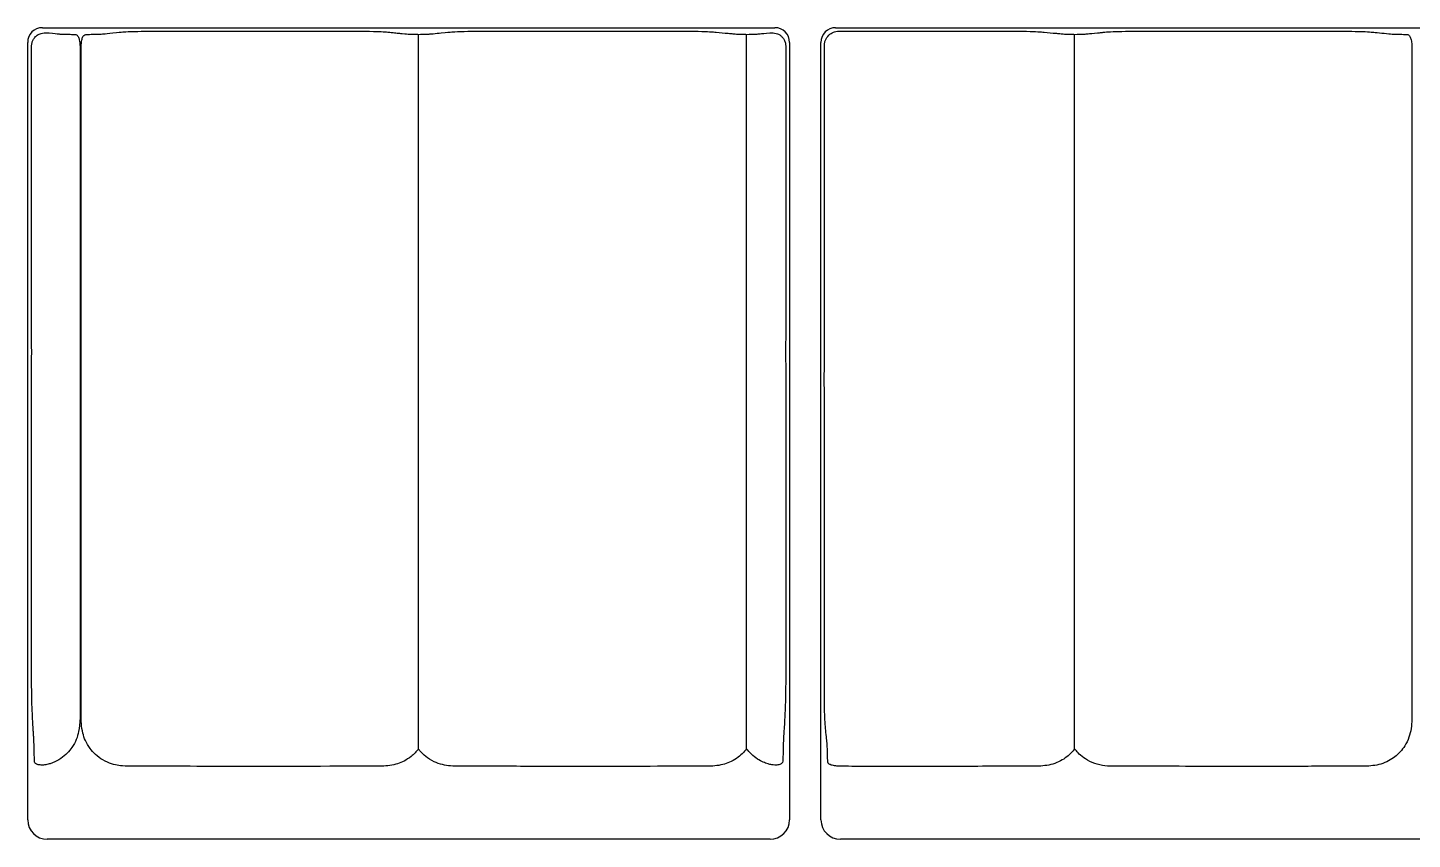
# Model space of a CAD drawing. Header units: millimetres. Extents: x 0 to 1486, y 0 to 1051.
# Drawn here: x 503.7 to 645.1, y 726.4 to 809.3 of the extents above; entities that cross this region are included whole.
import ezdxf

# ---------------------------------------------------------------- set-up
doc = ezdxf.new("R2010")
doc.units = ezdxf.units.MM
doc.header["$LTSCALE"] = 1.25
doc.layers.add('Sichtbare Kanten(DIN)', color=7, linetype='Continuous', lineweight=25, true_color=0x262659)

msp = doc.modelspace()

# ---------------------------------------------------------------- linework, layer by layer
at = {"layer": 'Sichtbare Kanten(DIN)'}
for p, q in [((505.238, 809.264), (580.039, 809.264)), ((586.238, 809.264), (704.039, 809.264)), ((503.738, 728.364), (503.738, 807.765)), ((581.538, 807.765), (581.538, 728.364)), ((584.738, 728.364), (584.738, 807.765)), ((579.538, 726.364), (505.738, 726.364)), ((703.538, 726.364), (586.738, 726.364))]:
    msp.add_line(p, q, dxfattribs=at)
for centre, major_axis, ratio, start_param, end_param in [((505.239, 807.764), (-1.061, 1.061), 0.9994032, 5.4980856, 7.068285), ((580.038, 807.764), (1.061, 1.061), 0.9994032, 5.4980856, 7.068285), ((586.239, 807.764), (-1.061, 1.061), 0.9994032, 5.4980856, 7.068285), ((505.739, 728.364), (-1.884, -0.673), 0.9996634, 5.940323, 7.5109061), ((579.538, 728.364), (1.884, -0.673), 0.9996634, 5.0554645, 6.6260477), ((586.739, 728.364), (-1.884, -0.673), 0.9996634, 5.940323, 7.5109061)]:
    msp.add_ellipse(centre, major_axis=major_axis, ratio=ratio, start_param=start_param, end_param=end_param, dxfattribs=at)
for points, knots in [([(504.136, 807.367), (504.136, 807.375), (504.136, 807.382), (504.137, 807.44), (504.14, 807.49), (504.154, 807.603), (504.166, 807.665), (504.21, 807.836), (504.252, 807.942), (504.357, 808.136), (504.414, 808.214), (504.56, 808.383), (504.647, 808.453), (504.83, 808.577), (504.946, 808.637), (505.304, 808.735), (505.527, 808.762), (505.763, 808.738)], [2.92317914, 2.92317914, 2.92317914, 2.92317914, 2.92752458, 2.92752458, 2.9558952, 2.9558952, 2.99398143, 2.99398143, 3.06560919, 3.06560919, 3.13733082, 3.13733082, 3.25701629, 3.25701629, 3.42837732, 3.42837732, 3.60579173, 3.60579173, 3.60579173, 3.60579173]), ([(505.763, 808.738), (505.82, 808.733), (505.878, 808.727), (506.462, 808.671), (506.734, 808.643), (506.97, 808.621), (507.078, 808.613), (507.424, 808.602), (507.6, 808.598), (507.965, 808.589), (508.17, 808.584), (508.461, 808.573), (508.527, 808.57), (508.587, 808.567)], [0.2667622, 0.2667622, 0.2667622, 0.2667622, 0.3013661, 0.3013661, 0.6199525, 0.6199525, 0.888938, 0.888938, 1.0675821, 1.0675821, 1.2650097, 1.2650097, 1.3269105, 1.3269105, 1.3269105, 1.3269105]), ([(509.687, 808.567), (509.935, 808.578), (510.2, 808.586), (510.718, 808.599), (511.029, 808.604), (511.345, 808.623), (511.401, 808.629), (511.638, 808.654), (511.989, 808.687), (512.962, 808.782), (513.246, 808.812), (513.619, 808.844), (513.851, 808.859), (514.742, 808.887), (515.249, 808.897), (516.256, 808.911), (516.822, 808.915), (517.896, 808.919), (518.404, 808.919), (521.28, 808.919), (522.897, 808.919), (525.958, 808.918), (527.405, 808.917), (530.528, 808.919), (532.207, 808.919), (535.559, 808.919), (536.309, 808.919), (537.37, 808.911), (537.982, 808.906), (539.229, 808.882), (539.584, 808.87), (540.15, 808.845), (540.335, 808.83), (540.573, 808.806), (540.631, 808.8), (540.821, 808.781), (540.89, 808.775), (541.241, 808.741), (541.432, 808.722), (541.74, 808.692), (541.863, 808.68), (542.39, 808.63), (542.459, 808.617), (542.915, 808.602), (543.088, 808.598), (543.382, 808.591), (543.51, 808.588), (543.642, 808.584)], [0.0591829, 0.0591829, 0.0591829, 0.0591829, 0.2500783, 0.2500783, 0.6635202, 0.6635202, 0.8581487, 0.8581487, 1.2402408, 1.2402408, 1.6681369, 1.6681369, 2.0620449, 2.0620449, 2.4511204, 2.4511204, 3.0366166, 3.0366166, 3.6076409, 3.6076409, 4.3406921, 4.3406921, 4.9963629, 4.9963629, 5.7576318, 5.7576318, 6.5165371, 6.5165371, 6.8019819, 6.8019819, 7.0474043, 7.0474043, 7.3676704, 7.3676704, 7.5149289, 7.5149289, 7.6838947, 7.6838947, 7.8797438, 7.8797438, 8.0049106, 8.0049106, 8.4122532, 8.4122532, 8.583642, 8.583642, 8.707975, 8.707975, 8.707975, 8.707975]), ([(543.642, 808.584), (543.933, 808.593), (544.214, 808.598), (544.603, 808.609), (544.715, 808.614), (544.875, 808.626), (544.868, 808.627), (545.412, 808.679), (545.688, 808.706), (546.6, 808.796), (546.812, 808.82), (547.199, 808.848), (547.453, 808.863), (548.43, 808.891), (548.953, 808.9), (549.893, 808.912), (550.427, 808.916), (551.401, 808.919), (551.748, 808.919), (554.509, 808.919), (556.082, 808.92), (561.825, 808.916), (562.138, 808.919), (569.315, 808.919), (569.775, 808.92), (570.942, 808.911), (571.55, 808.905), (572.752, 808.881), (573.105, 808.869), (573.679, 808.843), (573.859, 808.827), (574.437, 808.77), (574.854, 808.729), (575.435, 808.673), (575.597, 808.657), (575.912, 808.625), (576.032, 808.615), (576.381, 808.603), (576.539, 808.599), (576.856, 808.592), (576.997, 808.588), (577.142, 808.584)], [0.1463058, 0.1463058, 0.1463058, 0.1463058, 0.3195797, 0.3195797, 0.4410662, 0.4410662, 0.514606, 0.514606, 0.593529, 0.593529, 0.7768252, 0.7768252, 0.9005307, 0.9005307, 1.0116749, 1.0116749, 1.1480543, 1.1480543, 1.2125791, 1.2125791, 1.2402687, 1.2402687, 1.2919776, 1.2919776, 1.3394665, 1.3394665, 1.3515105, 1.3515105, 1.3614941, 1.3614941, 1.3737342, 1.3737342, 1.4043858, 1.4043858, 1.4160184, 1.4160184, 1.4284491, 1.4284491, 1.4353075, 1.4353075, 1.4417156, 1.4417156, 1.4417156, 1.4417156]), ([(577.142, 808.584), (577.517, 808.595), (577.864, 808.601), (578.196, 808.613), (578.269, 808.618), (578.392, 808.628), (578.425, 808.632), (578.673, 808.657), (579.04, 808.692), (579.508, 808.738), (579.511, 808.738), (579.513, 808.738)], [0.01466105, 0.01466105, 0.01466105, 0.01466105, 0.20462481, 0.20462481, 0.28842656, 0.28842656, 0.36196449, 0.36196449, 0.48722927, 0.48722927, 0.48783504, 0.48783504, 0.48783504, 0.48783504]), ([(579.513, 808.738), (579.731, 808.76), (579.961, 808.74), (580.36, 808.627), (580.474, 808.557), (580.589, 808.484), (580.669, 808.426), (580.838, 808.25), (580.903, 808.159), (580.996, 808.002), (581.043, 807.904), (581.097, 807.723), (581.113, 807.658), (581.131, 807.541), (581.136, 807.494), (581.14, 807.419), (581.141, 807.393), (581.141, 807.367)], [0.65224659, 0.65224659, 0.65224659, 0.65224659, 0.75162387, 0.75162387, 0.8423631, 0.8423631, 0.96343599, 0.96343599, 1.06919849, 1.06919849, 1.18376508, 1.18376508, 1.24084375, 1.24084375, 1.27628805, 1.27628805, 1.29411286, 1.29411286, 1.29411286, 1.29411286]), ([(585.085, 807.418), (585.085, 807.419), (585.085, 807.42), (585.085, 807.505), (585.092, 807.589), (585.126, 807.785), (585.158, 807.896), (585.279, 808.184), (585.391, 808.35), (585.603, 808.559), (585.681, 808.622), (585.765, 808.676), (585.916, 808.775), (586.084, 808.845), (586.367, 808.907), (586.475, 808.919), (586.583, 808.919)], [0.79593208, 0.79593208, 0.79593208, 0.79593208, 0.79625653, 0.79625653, 0.821504, 0.821504, 0.8560455, 0.8560455, 0.91558536, 0.91558536, 0.94551355, 0.94551355, 0.94551355, 0.99975362, 0.99975362, 1.03228771, 1.03228771, 1.03228771, 1.03228771]), ([(586.583, 808.919), (587.737, 808.919), (589.214, 808.919), (592.037, 808.919), (592.859, 808.917), (596.305, 808.918), (597.171, 808.919), (599.829, 808.919), (601.008, 808.919), (602.726, 808.919), (603.474, 808.918), (604.462, 808.91), (605.068, 808.905), (606.251, 808.881), (606.607, 808.869), (607.187, 808.842), (607.365, 808.827), (607.941, 808.77), (608.358, 808.729), (608.938, 808.673), (609.099, 808.657), (609.413, 808.625), (609.532, 808.615), (609.882, 808.603), (610.041, 808.599), (610.356, 808.592), (610.497, 808.588), (610.642, 808.584)], [0.0844696, 0.0844696, 0.0844696, 0.0844696, 0.4264258, 0.4264258, 1.0504495, 1.0504495, 1.6818271, 1.6818271, 2.0188029, 2.0188029, 2.5551982, 2.5551982, 2.7132047, 2.7132047, 2.8415055, 2.8415055, 2.9944265, 2.9944265, 3.3740803, 3.3740803, 3.5178766, 3.5178766, 3.6719489, 3.6719489, 3.7568641, 3.7568641, 3.8364688, 3.8364688, 3.8364688, 3.8364688]), ([(610.642, 808.584), (611.017, 808.595), (611.364, 808.601), (611.696, 808.613), (611.769, 808.618), (611.892, 808.628), (611.925, 808.632), (612.17, 808.657), (612.54, 808.692), (613.158, 808.752), (613.214, 808.758), (613.502, 808.786), (613.621, 808.798), (613.952, 808.831), (614.145, 808.849), (614.912, 808.878), (615.337, 808.889), (616.524, 808.909), (617.142, 808.914), (618.099, 808.919), (618.739, 808.919), (623.355, 808.919), (624.458, 808.919), (626.826, 808.917), (628.066, 808.917), (630.414, 808.919), (631.524, 808.919), (635.529, 808.919), (635.988, 808.919), (636.918, 808.917), (637.562, 808.915), (638.75, 808.901), (639.217, 808.893), (639.878, 808.876), (640.243, 808.865), (640.848, 808.831), (641.006, 808.813), (641.3, 808.783), (641.376, 808.777), (641.839, 808.731), (642.153, 808.7), (642.911, 808.628), (642.919, 808.619), (643.407, 808.602), (643.576, 808.598), (643.948, 808.589), (644.156, 808.584), (644.455, 808.573), (644.524, 808.57), (644.587, 808.567)], [0.014661, 0.014661, 0.014661, 0.014661, 0.2046261, 0.2046261, 0.2884277, 0.2884277, 0.3619653, 0.3619653, 0.4847667, 0.4847667, 0.5415341, 0.5415341, 0.5827299, 0.5827299, 0.6591063, 0.6591063, 0.7163716, 0.7163716, 0.795875, 0.795875, 0.9543501, 0.9543501, 2.0114338, 2.0114338, 3.1712366, 3.1712366, 4.2094295, 4.2094295, 6.9194676, 6.9194676, 11.7063877, 11.7063877, 15.4624997, 15.4624997, 18.5270985, 18.5270985, 21.4825098, 21.4825098, 23.4477595, 23.4477595, 27.7847563, 27.7847563, 33.521497, 33.521497, 35.6523367, 35.6523367, 38.2239033, 38.2239033, 39.0613356, 39.0613356, 39.0613356, 39.0613356]), ([(504.436, 734.326), (504.428, 734.486), (504.421, 734.688), (504.401, 735.45), (504.393, 735.947), (504.372, 736.545), (504.364, 736.68), (504.344, 736.968), (504.333, 737.104), (504.304, 737.577), (504.262, 738.265), (504.183, 739.965), (504.17, 740.263), (504.154, 740.888), (504.15, 741.133), (504.143, 741.731), (504.14, 742.084), (504.136, 742.88), (504.136, 743.314), (504.136, 744.436), (504.137, 744.559), (504.136, 748.869), (504.136, 751.524), (504.136, 754.88), (504.136, 755.581), (504.136, 757.686), (504.136, 759.089), (504.136, 761.625), (504.136, 762.067), (504.136, 764.511), (504.136, 766.042), (504.136, 767.885), (504.137, 768.326), (504.136, 769.474), (504.135, 769.92), (504.136, 771.349), (504.137, 771.883), (504.136, 773.249), (504.133, 773.705), (504.139, 774.964), (504.142, 775.362), (504.145, 776.007), (504.145, 776.185), (504.144, 776.649), (504.142, 776.955), (504.138, 777.714), (504.136, 778.025), (504.135, 779.048), (504.136, 779.441), (504.136, 780.635), (504.136, 781.1), (504.136, 782.533), (504.136, 782.968), (504.136, 787.901), (504.136, 791.933), (504.136, 796.985), (504.136, 798.004), (504.136, 799.331), (504.136, 802.019), (504.136, 804.018), (504.136, 804.4), (504.136, 805.521), (504.136, 805.965), (504.136, 806.857), (504.136, 807.126), (504.136, 807.367)], [0.0557766, 0.0557766, 0.0557766, 0.0557766, 0.1617735, 0.1617735, 0.3472766, 0.3472766, 0.45154, 0.45154, 0.5490272, 0.5490272, 0.6478744, 0.6478744, 0.676584, 0.676584, 0.6917683, 0.6917683, 0.7102441, 0.7102441, 0.7321473, 0.7321473, 0.7662903, 0.7662903, 0.8210365, 0.8210365, 0.8355003, 0.8355003, 0.8644417, 0.8644417, 0.8878021, 0.8878021, 0.9269719, 0.9269719, 0.9349669, 0.9349669, 0.9501496, 0.9501496, 0.9590306, 0.9590306, 0.972998, 0.972998, 0.9794168, 0.9794168, 0.983344, 0.983344, 0.9913665, 0.9913665, 1.0032566, 1.0032566, 1.0123747, 1.0123747, 1.0222606, 1.0222606, 1.0297704, 1.0297704, 1.0634032, 1.0634032, 1.0719094, 1.0719094, 1.0744702, 1.0744702, 1.0750897, 1.0750897, 1.0762801, 1.0762801, 1.0769941, 1.0769941, 1.0769941, 1.0769941]), ([(508.587, 808.567), (508.684, 808.562), (508.768, 808.52), (508.899, 808.358), (508.948, 808.249), (509.02, 807.981), (509.043, 807.829), (509.07, 807.557), (509.077, 807.448), (509.085, 807.247), (509.086, 807.157), (509.086, 807.067)], [0.00000916, 0.00000916, 0.00000916, 0.00000916, 0.06499527, 0.06499527, 0.12421439, 0.12421439, 0.17925248, 0.17925248, 0.21342217, 0.21342217, 0.24054398, 0.24054398, 0.24054398, 0.24054398]), ([(509.191, 807.067), (509.191, 807.172), (509.194, 807.276), (509.204, 807.504), (509.213, 807.626), (509.245, 807.916), (509.274, 808.07), (509.353, 808.312), (509.4, 808.402), (509.524, 808.529), (509.6, 808.563), (509.687, 808.567)], [0, 0, 0, 0, 0.03132917, 0.03132917, 0.07006562, 0.07006562, 0.12908821, 0.12908821, 0.18287876, 0.18287876, 0.2401709, 0.2401709, 0.2401709, 0.2401709]), ([(543.642, 735.605), (543.639, 735.806), (543.636, 736.042), (543.635, 736.445), (543.637, 736.629), (543.639, 737.009), (543.64, 737.186), (543.639, 737.59), (543.639, 737.818), (543.636, 738.534), (543.634, 739.06), (543.642, 740.234), (543.643, 740.557), (543.638, 741.356), (543.637, 741.579), (543.637, 742.624), (543.644, 743.424), (543.63, 744.979), (543.635, 745.343), (543.648, 746.84), (543.639, 747.403), (543.63, 748.947), (543.641, 749.366), (543.646, 751.141), (543.633, 751.896), (543.635, 755.031), (543.634, 757.108), (543.635, 760.72), (543.643, 764.154), (543.637, 768.77), (543.639, 773.94), (543.641, 783.628), (543.641, 785.466), (543.642, 798.965), (543.643, 806.107), (543.642, 808.584)], [0.1860533, 0.1860533, 0.1860533, 0.1860533, 0.2955682, 0.2955682, 0.3715459, 0.3715459, 0.4302855, 0.4302855, 0.5006304, 0.5006304, 0.6465592, 0.6465592, 0.7113289, 0.7113289, 0.7368595, 0.7368595, 0.8208074, 0.8208074, 0.8999131, 0.8999131, 1.0142799, 1.0142799, 1.1772853, 1.1772853, 1.3480804, 1.3480804, 1.6834595, 1.6834595, 1.9312155, 1.9312155, 2.067022, 2.067022, 2.0794965, 2.0794965, 2.1110488, 2.1110488, 2.1110488, 2.1110488]), ([(577.142, 735.605), (577.139, 735.826), (577.136, 736.012), (577.135, 736.41), (577.137, 736.619), (577.139, 737.011), (577.14, 737.209), (577.139, 737.673), (577.138, 737.94), (577.134, 738.865), (577.141, 739.624), (577.142, 741.009), (577.136, 741.367), (577.138, 742.359), (577.143, 742.695), (577.145, 743.715), (577.135, 744.126), (577.131, 745.32), (577.141, 745.735), (577.146, 747.06), (577.138, 747.539), (577.13, 749.064), (577.144, 749.59), (577.144, 751.407), (577.134, 752.003), (577.135, 754.955), (577.135, 756.981), (577.134, 760.21), (577.143, 763.588), (577.136, 769.753), (577.138, 771.729), (577.142, 785.553), (577.141, 790.508), (577.142, 800.834), (577.143, 805.067), (577.142, 808.584)], [0.558332, 0.558332, 0.558332, 0.558332, 0.8173257, 0.8173257, 1.0884666, 1.0884666, 1.3283956, 1.3283956, 1.6283241, 1.6283241, 2.3433881, 2.3433881, 2.8708559, 2.8708559, 3.2345515, 3.2345515, 3.7544708, 3.7544708, 4.3330223, 4.3330223, 4.9940506, 4.9940506, 6.1753114, 6.1753114, 7.1803545, 7.1803545, 9.3747774, 9.3747774, 10.6794357, 10.6794357, 12.350606, 12.350606, 13.2844129, 13.2844129, 14.2963646, 14.2963646, 14.2963646, 14.2963646]), ([(581.141, 807.367), (581.14, 806.918), (581.14, 806.615), (581.141, 805.334), (581.141, 805.214), (581.141, 804.271), (581.141, 803.861), (581.141, 802.46), (581.141, 802.321), (581.141, 800.406), (581.141, 800.095), (581.141, 799.081), (581.141, 798.576), (581.141, 797.091), (581.141, 796.679), (581.141, 792.959), (581.141, 790.246), (581.141, 786.603), (581.141, 786.148), (581.141, 784.736), (581.141, 784.207), (581.141, 782.734), (581.141, 782.604), (581.141, 780.967), (581.14, 780.665), (581.14, 779.284), (581.142, 778.83), (581.14, 777.948), (581.139, 777.717), (581.135, 777.041), (581.132, 776.68), (581.131, 776.168), (581.132, 776.02), (581.133, 775.639), (581.134, 775.437), (581.138, 774.754), (581.141, 774.427), (581.142, 773.583), (581.142, 773.282), (581.14, 772.515), (581.14, 772.242), (581.14, 770.962), (581.141, 770.661), (581.141, 769.422), (581.14, 768.998), (581.14, 767.589), (581.141, 767.148), (581.141, 765.562), (581.14, 765.505), (581.141, 760.562), (581.141, 757.339), (581.141, 752.491), (581.14, 750.904), (581.14, 748.481), (581.141, 748.239), (581.14, 745.524), (581.14, 745.306), (581.141, 743.673), (581.142, 742.949), (581.135, 741.929), (581.133, 741.644), (581.126, 741.109), (581.121, 740.864), (581.106, 740.25), (581.094, 739.97), (581.074, 739.528), (581.054, 739.107), (581.023, 738.49), (581.006, 738.176), (580.97, 737.546), (580.958, 737.331), (580.919, 736.766), (580.905, 736.657), (580.883, 735.867), (580.876, 735.522), (580.863, 734.954), (580.857, 734.736), (580.846, 734.456), (580.844, 734.39), (580.841, 734.332)], [0.1184459, 0.1184459, 0.1184459, 0.1184459, 0.3473788, 0.3473788, 0.5030798, 0.5030798, 0.7268885, 0.7268885, 0.8782452, 0.8782452, 0.9117346, 0.9117346, 0.9726309, 0.9726309, 1.0174378, 1.0174378, 1.1381526, 1.1381526, 1.1795477, 1.1795477, 1.2282092, 1.2282092, 1.2919527, 1.2919527, 1.3063846, 1.3063846, 1.3577401, 1.3577401, 1.3852563, 1.3852563, 1.4172475, 1.4172475, 1.429889, 1.429889, 1.4442189, 1.4442189, 1.4797013, 1.4797013, 1.4995694, 1.4995694, 1.5299772, 1.5299772, 1.5501791, 1.5501791, 1.566506, 1.566506, 1.5800899, 1.5800899, 1.588132, 1.588132, 1.6031872, 1.6031872, 1.6107809, 1.6107809, 1.6202815, 1.6202815, 1.6303625, 1.6303625, 1.6414988, 1.6414988, 1.6460356, 1.6460356, 1.650599, 1.650599, 1.6589355, 1.6589355, 1.6603685, 1.6603685, 1.6622031, 1.6622031, 1.6640531, 1.6640531, 1.6672142, 1.6672142, 1.6691219, 1.6691219, 1.670324, 1.670324, 1.6707816, 1.6707816, 1.6707816, 1.6707816]), ([(585.436, 734.296), (585.426, 734.499), (585.42, 734.746), (585.4, 735.48), (585.392, 735.773), (585.365, 736.173), (585.351, 736.255), (585.319, 736.538), (585.306, 736.727), (585.21, 737.706), (585.164, 737.989), (585.123, 739.166), (585.113, 739.531), (585.098, 740.516), (585.091, 741.076), (585.084, 742.472), (585.084, 743.131), (585.085, 745.291), (585.085, 746.806), (585.085, 749.193), (585.085, 749.475), (585.084, 753.18), (585.085, 756.011), (585.085, 760.339), (585.085, 761.836), (585.085, 764.624), (585.085, 764.927), (585.085, 766.721), (585.085, 767.208), (585.085, 768.647), (585.084, 769.274), (585.085, 770.69), (585.086, 771.215), (585.084, 772.548), (585.083, 773.048), (585.084, 774.555), (585.091, 775.061), (585.09, 776.672), (585.087, 777.222), (585.083, 779.433), (585.085, 780.153), (585.084, 786.312), (585.085, 790.697), (585.085, 799.278), (585.085, 800.622), (585.085, 802.23), (585.085, 802.728), (585.085, 804.41), (585.084, 804.653), (585.085, 806.174), (585.085, 806.591), (585.085, 807.158), (585.085, 807.292), (585.085, 807.418)], [0.0602089, 0.0602089, 0.0602089, 0.0602089, 0.217714, 0.217714, 0.4486878, 0.4486878, 0.6297887, 0.6297887, 0.9030789, 0.9030789, 1.4255228, 1.4255228, 1.5639505, 1.5639505, 1.6541186, 1.6541186, 1.7336886, 1.7336886, 1.9202215, 1.9202215, 2.0275549, 2.0275549, 2.3753762, 2.3753762, 2.5593217, 2.5593217, 2.7178663, 2.7178663, 2.995241, 2.995241, 3.2097566, 3.2097566, 3.4801378, 3.4801378, 3.6435934, 3.6435934, 3.973484, 3.973484, 4.1909036, 4.1909036, 4.4683083, 4.4683083, 5.153369, 5.153369, 5.8091527, 5.8091527, 6.1870581, 6.1870581, 6.9899032, 6.9899032, 7.2921375, 7.2921375, 7.4003939, 7.4003939, 7.4003939, 7.4003939]), ([(610.642, 735.605), (610.639, 735.826), (610.636, 736.012), (610.635, 736.41), (610.637, 736.619), (610.639, 737.011), (610.64, 737.209), (610.639, 737.673), (610.638, 737.94), (610.634, 738.865), (610.641, 739.624), (610.642, 741.009), (610.636, 741.367), (610.638, 742.359), (610.643, 742.695), (610.645, 743.715), (610.635, 744.126), (610.631, 745.32), (610.641, 745.735), (610.646, 747.06), (610.638, 747.539), (610.63, 749.064), (610.644, 749.59), (610.644, 751.407), (610.634, 752.003), (610.635, 754.955), (610.635, 756.981), (610.634, 760.21), (610.643, 763.588), (610.636, 769.753), (610.638, 771.729), (610.642, 785.553), (610.641, 790.508), (610.642, 800.834), (610.643, 805.067), (610.642, 808.584)], [0.558332, 0.558332, 0.558332, 0.558332, 0.8173257, 0.8173257, 1.0884666, 1.0884666, 1.3283956, 1.3283956, 1.6283241, 1.6283241, 2.3433881, 2.3433881, 2.8708559, 2.8708559, 3.2345515, 3.2345515, 3.7544708, 3.7544708, 4.3330223, 4.3330223, 4.9940506, 4.9940506, 6.1753114, 6.1753114, 7.1803545, 7.1803545, 9.3747774, 9.3747774, 10.6794355, 10.6794355, 12.3506065, 12.3506065, 13.2844129, 13.2844129, 14.2963643, 14.2963643, 14.2963643, 14.2963643]), ([(644.587, 808.567), (644.684, 808.562), (644.768, 808.52), (644.899, 808.358), (644.948, 808.249), (645.02, 807.981), (645.043, 807.829), (645.07, 807.557), (645.077, 807.448), (645.085, 807.247), (645.086, 807.157), (645.086, 807.067)], [0.00000916, 0.00000916, 0.00000916, 0.00000916, 0.06499527, 0.06499527, 0.12421439, 0.12421439, 0.17925248, 0.17925248, 0.21342217, 0.21342217, 0.24054398, 0.24054398, 0.24054398, 0.24054398]), ([(509.086, 807.067), (509.085, 797.718), (509.087, 788.37), (509.085, 771.097), (509.078, 763.172), (509.086, 751.944), (509.084, 748.641), (509.082, 744.827), (509.083, 744.448), (509.084, 743.418), (509.083, 742.798), (509.09, 738.709), (509.125, 738.223), (508.832, 736.863), (508.635, 736.304), (507.979, 735.366), (507.607, 734.96), (506.85, 734.445), (506.571, 734.299), (506.158, 734.135), (506.043, 734.096), (505.935, 734.063)], [0.0508383, 0.0508383, 0.0508383, 0.0508383, 2.8554333, 2.8554333, 5.2327777, 5.2327777, 6.2238349, 6.2238349, 6.3769433, 6.3769433, 6.6082966, 6.6082966, 7.9024134, 7.9024134, 8.6473586, 8.6473586, 9.1518337, 9.1518337, 9.4198628, 9.4198628, 9.5306942, 9.5306942, 9.5306942, 9.5306942]), ([(543.642, 735.605), (543.425, 735.32), (543.173, 735.059), (542.405, 734.436), (541.916, 734.218), (540.982, 733.915), (540.461, 733.852), (539.102, 733.804), (537.887, 733.835), (530.036, 733.805), (527.257, 733.77), (519.857, 733.824), (518.016, 733.829), (514.037, 733.816), (513.518, 733.833), (512.606, 733.971), (512.033, 734.109), (510.851, 734.804), (510.415, 735.24), (509.705, 736.188), (509.493, 736.724), (509.219, 737.819), (509.189, 738.452), (509.185, 739.614), (509.193, 739.942), (509.193, 741.372), (509.184, 743.004), (509.195, 748.408), (509.192, 750.685), (509.19, 754.174), (509.192, 754.849), (509.191, 760.715), (509.192, 765.546), (509.183, 776.602), (509.192, 782.826), (509.193, 795.056), (509.193, 801.062), (509.191, 807.067)], [7.7739917, 7.7739917, 7.7739917, 7.7739917, 7.9931252, 7.9931252, 8.3835957, 8.3835957, 8.8987133, 8.8987133, 9.5644298, 9.5644298, 11.1782994, 11.1782994, 11.712787, 11.712787, 12.3336192, 12.3336192, 12.9023098, 12.9023098, 13.4418053, 13.4418053, 14.1562838, 14.1562838, 15.0801155, 15.0801155, 15.6647497, 15.6647497, 16.0994435, 16.0994435, 16.4157259, 16.4157259, 16.5842785, 16.5842785, 17.3718403, 17.3718403, 18.3864666, 18.3864666, 19.3654319, 19.3654319, 19.3654319, 19.3654319]), ([(645.086, 807.067), (645.085, 797.718), (645.087, 788.37), (645.085, 771.097), (645.078, 763.172), (645.086, 751.944), (645.084, 748.641), (645.082, 744.698), (645.081, 743.875), (645.089, 739.114), (645.098, 738.501), (644.96, 737.315), (644.807, 736.704), (644.196, 735.617), (643.845, 735.216), (643.116, 734.593), (642.67, 734.316), (641.574, 733.932), (641.053, 733.862), (639.817, 733.805), (638.949, 733.83), (634.494, 733.826), (633.298, 733.799), (623.959, 733.779), (622.077, 733.84), (616.432, 733.823), (615.176, 733.811), (613.815, 733.844), (613.128, 733.917), (611.759, 734.496), (611.294, 734.892), (610.881, 735.314), (610.76, 735.452), (610.642, 735.605)], [0.0508383, 0.0508383, 0.0508383, 0.0508383, 2.8554333, 2.8554333, 5.2327777, 5.2327777, 6.2238349, 6.2238349, 6.4154471, 6.4154471, 6.7675553, 6.7675553, 7.1175738, 7.1175738, 7.4008713, 7.4008713, 7.6861015, 7.6861015, 7.9591015, 7.9591015, 8.2791232, 8.2791232, 8.6060793, 8.6060793, 9.1505292, 9.1505292, 9.3319589, 9.3319589, 9.5451897, 9.5451897, 9.7508035, 9.7508035, 9.8351665, 9.8351665, 9.8351665, 9.8351665]), ([(577.142, 735.605), (576.889, 735.272), (576.552, 734.925), (575.641, 734.3), (575.15, 734.111), (574.189, 733.868), (573.655, 733.831), (572.344, 733.815), (571.136, 733.837), (564.826, 733.805), (560.855, 733.78), (554.721, 733.812), (552.557, 733.834), (548.188, 733.817), (547.502, 733.807), (546.359, 733.911), (545.807, 734.026), (544.572, 734.618), (544.12, 735.05), (543.777, 735.436), (543.707, 735.521), (543.642, 735.605)], [11.3081694, 11.3081694, 11.3081694, 11.3081694, 12.9184778, 12.9184778, 14.7369833, 14.7369833, 16.9603204, 16.9603204, 19.3969861, 19.3969861, 23.5332582, 23.5332582, 25.7874486, 25.7874486, 28.0837462, 28.0837462, 30.2607074, 30.2607074, 32.8763113, 32.8763113, 33.6198637, 33.6198637, 33.6198637, 33.6198637]), ([(579.341, 734.062), (579.023, 734.16), (578.651, 734.315), (577.813, 734.859), (577.436, 735.223), (577.142, 735.605)], [0.04347497, 0.04347497, 0.04347497, 0.04347497, 0.11701501, 0.11701501, 0.20318314, 0.20318314, 0.20318314, 0.20318314]), ([(610.642, 735.605), (610.437, 735.335), (610.209, 735.099), (609.609, 734.589), (609.164, 734.313), (608.07, 733.931), (607.549, 733.861), (606.441, 733.811), (605.863, 733.826), (600.577, 733.83), (599.352, 733.794), (591.401, 733.787), (588.357, 733.814), (586.935, 733.823)], [3.7579729, 3.7579729, 3.7579729, 3.7579729, 4.4187996, 4.4187996, 5.4511455, 5.4511455, 6.4420761, 6.4420761, 7.3820127, 7.3820127, 8.8954709, 8.8954709, 10.2426094, 10.2426094, 10.2426094, 10.2426094]), ([(505.935, 734.063), (505.775, 734.014), (505.614, 733.981), (505.298, 733.946), (505.148, 733.944), (504.869, 733.968), (504.746, 733.995), (504.575, 734.072), (504.518, 734.116), (504.453, 734.216), (504.438, 734.267), (504.436, 734.326)], [0, 0, 0, 0, 0.05010332, 0.05010332, 0.1006318, 0.1006318, 0.15628356, 0.15628356, 0.20238257, 0.20238257, 0.2397228, 0.2397228, 0.2397228, 0.2397228]), ([(580.841, 734.332), (580.836, 734.235), (580.797, 734.156), (580.65, 734.043), (580.557, 734.004), (580.323, 733.955), (580.184, 733.944), (579.927, 733.951), (579.819, 733.96), (579.587, 733.996), (579.463, 734.024), (579.341, 734.062)], [0, 0, 0, 0, 0.06331463, 0.06331463, 0.11558819, 0.11558819, 0.16814342, 0.16814342, 0.20278599, 0.20278599, 0.2412984, 0.2412984, 0.2412984, 0.2412984]), ([(586.935, 733.823), (586.742, 733.824), (586.551, 733.833), (586.197, 733.866), (586.036, 733.889), (585.818, 733.94), (585.745, 733.963), (585.645, 734.006), (585.612, 734.023), (585.559, 734.059), (585.537, 734.077), (585.501, 734.114), (585.486, 734.134), (585.463, 734.174), (585.455, 734.194), (585.441, 734.241), (585.437, 734.268), (585.436, 734.296)], [0, 0, 0, 0, 0.05790589, 0.05790589, 0.11511738, 0.11511738, 0.14988478, 0.14988478, 0.17079058, 0.17079058, 0.18854506, 0.18854506, 0.20567475, 0.20567475, 0.22110489, 0.22110489, 0.23934927, 0.23934927, 0.23934927, 0.23934927])]:
    msp.add_open_spline(points, degree=3, knots=knots, dxfattribs=at)

doc.saveas('drawing.dxf')
